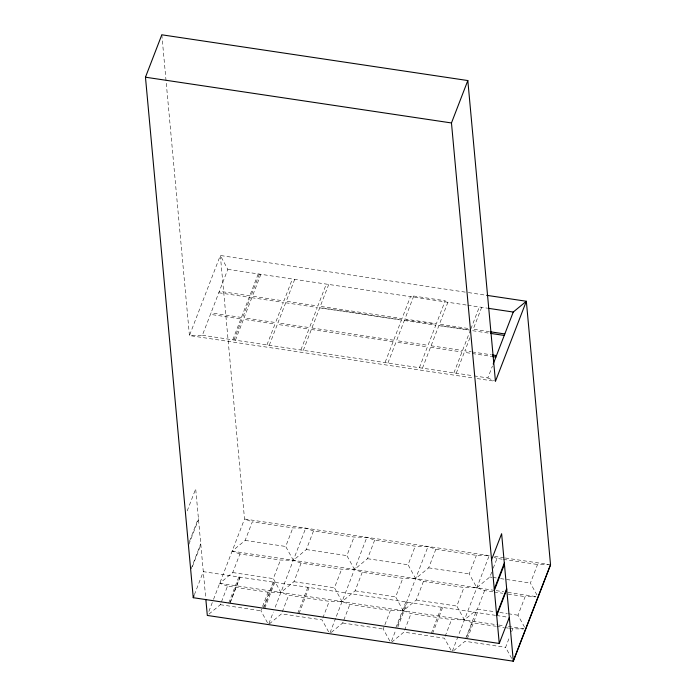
<?xml version="1.0" encoding="UTF-8"?>
<svg xmlns="http://www.w3.org/2000/svg" width="696" height="696" viewBox="0 0 696 696"><rect width="100%" height="100%" fill="white"/><g stroke="black" fill="none" stroke-linecap="round" stroke-linejoin="round"><path stroke-width="0.52" stroke-dasharray="3.48 2.61" d="M161.829 34.8L189.442 335.568L202.379 335.263L227.81 269.361L220.336 255.493L467.286 292.424M232.803 339.813L258.233 273.911M233.969 339.987L242.034 319.107L210.436 314.383M259.399 274.085L250.951 295.991L219.353 291.267M235.431 340.205L243.487 319.325L275.007 324.04L266.951 344.92M260.861 274.302L252.404 296.209L283.925 300.924L292.381 279.018M187.198 510.916L195.698 488.879L205.755 598.36M189.512 541.288L198.395 518.25M188.842 544.472L198.508 519.425M269.282 345.268L277.339 324.388L308.937 329.112L300.872 349.992M294.712 279.366L286.256 301.272L317.855 305.996L326.302 284.09M191.087 568.876L200.744 543.837M192.331 566.788L200.831 544.75M194.41 594.697L203.302 571.66L495.474 615.342M303.299 350.358L319.812 307.571L401.548 319.795L385.036 362.581M328.73 284.455L320.282 306.353L402.01 318.577L410.466 296.679M208.87 611.427L213.133 600.378M213.524 599.369L244.531 519.007L220.336 255.493L189.442 335.568L472.897 377.954M208.948 614.107L220.354 604.702L221.111 602.745M221.485 601.77L227.522 586.128L268.073 592.192L280.897 592.444L288.692 595.271L329.243 601.335L342.067 601.596L349.862 604.424L390.413 610.488L403.236 610.74L411.031 613.567L451.582 619.631L464.406 619.884L472.201 622.711L495.683 626.226M227.522 586.128L219.727 583.3L232.76 572.556L239.92 553.981L280.471 560.045L293.303 560.306L301.09 563.125L341.649 569.189L354.473 569.45L362.268 572.277L402.819 578.341L415.642 578.593L423.438 581.421L463.988 587.485L476.812 587.737L484.607 590.565L493.142 591.844M239.92 553.981L232.133 551.154L245.157 540.409L252.326 521.835L292.877 527.899L305.701 528.16L313.496 530.978L354.046 537.042L366.879 537.303L374.665 540.131L415.216 546.195L428.049 546.447L435.835 549.274L476.395 555.338L489.218 555.599L458.716 634.63M228.758 603.014L238.815 576.967M230.254 602.179L239.92 577.132M230.002 603.197L240.059 577.149M267.481 622.746L260.904 610.766L268.073 592.192M301.09 563.125L293.93 581.699L280.897 592.444L273.31 578.62L280.471 560.045M313.496 530.978L306.327 549.553L293.303 560.306L285.708 546.473L292.877 527.899M263.149 608.156L273.197 582.108M264.219 607.251L273.885 582.213M264.741 608.391L274.79 582.343M268.865 623.625L273.345 612.028M275.207 607.19L305.701 528.16M282.28 611.888L288.692 595.271M387.933 363.007L395.989 342.127L427.44 346.834L419.384 367.714M297.792 613.333L307.85 587.285M299.045 613.524L309.094 587.476M322.831 617.952L329.243 601.335M362.268 572.277L355.099 590.843L342.067 601.596L334.48 587.763L341.649 569.189M374.665 540.131L367.505 558.705L354.473 569.45L346.886 555.617L354.046 537.042M422.463 368.175L438.967 325.389L469.365 329.939M447.893 302.273L439.437 324.171L468.791 328.564M330.035 632.768L335.629 618.274M336.377 616.343L366.879 537.303M331.296 632.394L342.693 622.99L343.45 621.041M343.824 620.058L349.862 604.424M453.905 372.873L470.313 330.365M470.887 328.877L479.335 306.971M456.245 373.221L464.302 352.341L491.68 356.439M469.93 337.76L464.876 350.845L471.201 351.785M481.675 307.319L473.219 329.225L489.018 331.592M389.821 641.042L383.244 629.053L390.413 610.488M423.438 581.421L416.269 599.995L403.236 610.74L395.65 596.907L402.819 578.341M435.835 549.274L428.675 567.849L415.642 578.593L408.056 564.76L415.216 546.195M474.15 375.901L487.835 377.945L492.446 366.018M395.789 627.983L405.838 601.944M391.578 640.955L395.685 630.315M397.546 625.487L428.049 546.447M397.764 627.226L407.43 602.179M404.62 630.185L411.031 613.567M431.346 633.308L441.394 607.26M432.59 633.49L442.639 607.443M445.17 636.248L451.582 619.631M484.607 590.565L477.439 609.139L464.406 619.884L456.82 606.059L463.988 587.485M491.733 572.103L489.845 576.993L476.812 587.737L469.226 573.913L476.395 555.338M452.383 651.065L457.977 636.562M465.728 638.45L475.786 612.402M466.92 636.396L472.201 622.711M493.238 568.197L497.014 558.418L502.347 559.219M467.329 638.684L477.378 612.637M511.656 658.416L505.592 647.35L509.733 636.596M511.621 631.707L512.752 628.775L523.444 628.993M524.567 627.192L517.989 615.203L525.158 596.629L535.85 596.846M536.973 595.045L530.395 583.057L537.564 564.482L548.248 564.7M269.308 623.92L281.523 613.846L322.074 619.91L329.156 632.821M391.648 642.217L403.863 632.142L444.413 638.206L451.504 651.108M453.635 650.69L465.032 641.286L505.592 647.35M468.365 292.581L485.547 295.147M227.81 269.361L466.755 305.092M467.808 305.248L486.939 308.111M218.779 292.755L250.377 297.479L242.608 317.611L211.01 312.887M319.708 307.85L401.435 320.064M404.341 320.499L435.783 325.206M438.863 325.658L469.261 330.209M472.645 330.713L488.444 333.079M311.939 327.973L393.675 340.196M431.094 345.79L462.544 350.497M472.253 351.95L491.211 354.777M311.364 329.478L393.092 341.692M430.519 347.295L461.961 351.993M202.379 335.263L473.097 375.744M477.195 378.598L495.448 381.33M489.218 555.599L244.531 519.007L252.326 521.835M494.586 556.4L504.243 557.844M505.313 558.001L550.388 564.743M503.417 559.375L537.564 564.482M245.157 540.409L285.708 546.473M306.327 549.553L346.886 555.617M367.505 558.705L408.056 564.76M428.675 567.849L469.226 573.913M489.845 576.993L491.976 577.315M493.046 577.471L496.248 577.95M500.511 578.593L530.395 583.057M232.133 551.154L495.056 590.469M496.135 590.626L503.643 591.757M507.932 592.392L537.982 596.89M494.212 592L502.747 593.279M508.08 594.08L525.158 596.629M232.76 572.556L273.31 578.62M293.93 581.699L334.48 587.763M355.099 590.843L395.65 596.907M416.269 599.995L456.82 606.059M477.439 609.139L494.517 611.697M499.85 612.489L507.323 613.611M508.385 613.768L517.989 615.203M496.535 615.499L508.245 617.256M219.727 583.3L497.675 624.86M498.754 625.025L504.113 625.826M508.411 626.47L525.584 629.036M496.744 626.383L504.217 627.496M505.287 627.662L508.489 628.14M509.55 628.297L512.752 628.775M220.354 604.702L260.904 610.766M342.693 622.99L383.244 629.053M494.09 557.365L497.014 558.418M487.835 377.945L494.491 380.903M251.83 297.697L244.061 317.828L275.59 322.544L283.35 302.412L251.83 297.697M285.682 302.76L277.913 322.892L309.511 327.616L317.28 307.484L285.682 302.76M404.628 319.751L396.572 340.631L428.014 345.329L436.079 324.449L404.628 319.751M413.772 296.044L404.915 319.012L436.357 323.71L445.223 300.742L413.772 296.044"/><path stroke-width="1.04" d="M509.307 617.413L499.258 643.461L193.253 597.699L145.464 77.204L161.829 34.8L467.825 80.553L495.448 381.33L526.341 301.255L486.617 295.313M193.253 597.699L194.027 595.698M499.258 643.461L451.469 122.957L467.825 80.553M493.212 364.025L513.265 312.043L526.341 301.255L550.536 564.76L513.326 661.2L207.321 615.447L205.851 599.421M491.567 559.758L501.625 533.719L513.326 661.2M494.264 589.138L504.322 563.09M494.377 590.304L504.426 564.265M496.613 614.716L506.671 588.668M496.7 615.638L506.749 589.59M513.178 661.174L550.536 564.76M145.464 77.204L451.469 122.957M487.992 308.267L513.265 312.043M490.071 331.748L504.817 333.95M490.55 333.393L504.243 335.437M492.263 354.943L496.474 355.569M492.733 356.596L495.9 357.065"/></g></svg>
